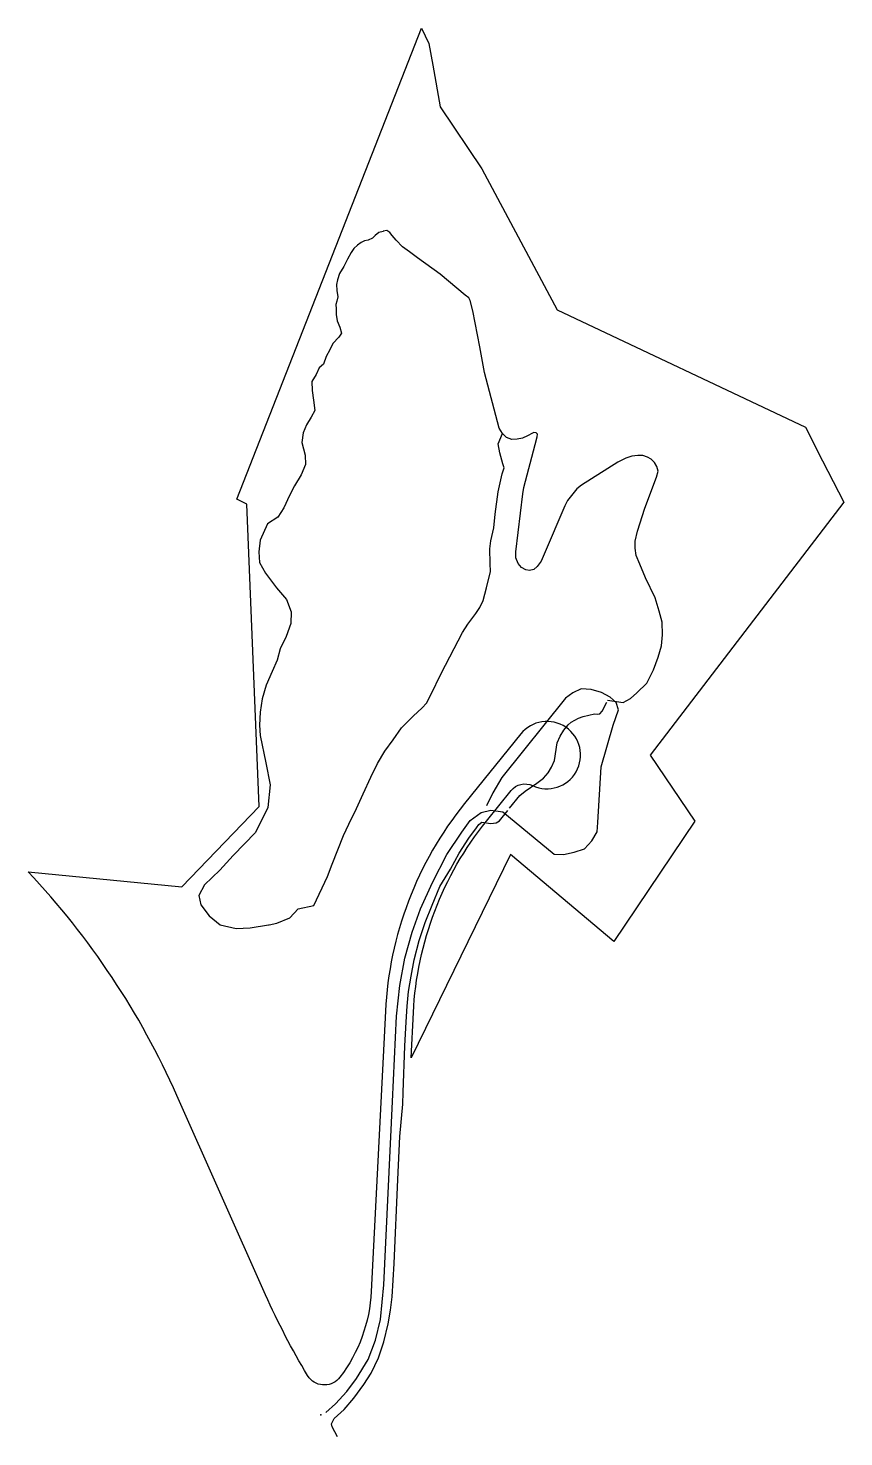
# Model space of a CAD drawing. Header units: inches. Extents: x 11269096 to 11303252, y 3653903 to 3686752.
# Drawn here: x 11269096 to 11270549, y 3670182 to 3672692 of the extents above; entities that cross this region are included whole.
import ezdxf

# ---------------------------------------------------------------- set-up
doc = ezdxf.new("R2010")
doc.units = ezdxf.units.IN
doc.header["$MEASUREMENT"] = 0
for name, color, linetype in [('Park', 105, 'Continuous'), ('RecreationAccess', 231, 'Continuous'), ('Trail', 202, 'Continuous')]:
    doc.layers.add(name, color=color, linetype=linetype)

msp = doc.modelspace()

# ---------------------------------------------------------------- linework, layer by layer
at = {"layer": 'Park'}
msp.add_lwpolyline([(11269778.3, 3670857.5), (11269782.3, 3670938.1, -0.158456), (11269912.5, 3671279.3), (11269956.4, 3671333.7, -0.345078), (11269994.8, 3671342.6, 2.05425), (11269973.5, 3671434.6), (11269873.5, 3671310.7, 0.158458), (11269732.4, 3670940.6), (11269707.3, 3670441.3, -0.151011), (11269651.4, 3670288.3, -0.481426), (11269596.7, 3670287), (11269593.6, 3670291.5, -0.030413), (11269518.8, 3670435.3), (11269361, 3670790.3, 0.08447), (11269095.8, 3671189.1), (11269369.9, 3671162.5), (11269507.5, 3671305.2), (11269485.4, 3671844.2), (11269467.5, 3671853.1), (11269796.9, 3672692.4), (11269809.6, 3672665.2), (11269816.7, 3672626.2), (11269830, 3672552.1), (11269904.5, 3672441.9), (11270038.4, 3672190.4), (11270480.9, 3671981.2), (11270511.6, 3671921.3), (11270549.4, 3671847.8), (11270204.5, 3671396.9), (11270283.8, 3671279.3), (11270139.6, 3671064.6), (11269955.2, 3671219.7)], format="xyb", close=True, dxfattribs=at)
at = {"layer": 'RecreationAccess'}
msp.add_point((11269617.6, 3670221.1), dxfattribs=at)
at = {"layer": 'Trail'}
for points in [[(11269728.6, 3672330.1), (11269720.6, 3672328.4), (11269714.1, 3672323.2), (11269709.2, 3672318.3), (11269701.6, 3672314.8), (11269695, 3672313.4), (11269689.4, 3672310.3), (11269682.5, 3672305.8), (11269676.2, 3672299.5), (11269671.7, 3672292.6), (11269665.1, 3672280.8), (11269658.1, 3672267.6), (11269650.9, 3672255.5), (11269647, 3672244), (11269645, 3672235.7), (11269646, 3672224.9), (11269647.4, 3672213.8), (11269646.1, 3672206.2), (11269644, 3672200), (11269644.4, 3672192.3), (11269644.7, 3672182.3), (11269646.4, 3672171.1), (11269651, 3672159.3), (11269654.1, 3672148.6), (11269649.2, 3672142), (11269638.5, 3672130.5), (11269633.3, 3672119.4), (11269626.7, 3672107.3), (11269622.2, 3672093.4), (11269614.3, 3672087.1), (11269609.1, 3672075), (11269601.4, 3672062.5), (11269602.1, 3672046.5), (11269604.5, 3672029.5), (11269606.6, 3672011.1), (11269600, 3671999.3), (11269591.7, 3671985.7), (11269586.1, 3671971.1), (11269583.7, 3671953.8), (11269589.3, 3671931.6), (11269590, 3671915), (11269582.3, 3671896.6), (11269570.5, 3671877.1), (11269561.5, 3671859.8), (11269551.4, 3671837.9), (11269541, 3671820.9), (11269522.3, 3671809.4), (11269509.1, 3671779.9), (11269506.7, 3671759.4), (11269508.1, 3671740.3), (11269518.8, 3671721.2), (11269538.3, 3671694.8), (11269556, 3671674.3), (11269564.3, 3671652.1), (11269564, 3671631.6), (11269555.6, 3671608.4), (11269544.9, 3671586.5), (11269539.7, 3671566.4), (11269530.6, 3671545.9), (11269519.9, 3671521.6), (11269512.9, 3671497), (11269509.5, 3671473.7), (11269508.1, 3671450.5), (11269509.1, 3671432), (11269519.5, 3671383), (11269527.1, 3671344), (11269522.8, 3671303.8), (11269501.1, 3671259.3), (11269460.9, 3671218.1), (11269437.1, 3671192.1), (11269409.9, 3671166), (11269400.2, 3671146.5), (11269403.4, 3671130.2), (11269418.6, 3671110.7), (11269438.2, 3671094.4), (11269466.4, 3671087.9), (11269491.3, 3671089), (11269523.9, 3671094.4), (11269525, 3671094.4)], [(11269994.3, 3671970.6), (11269985.6, 3671966.1), (11269976.9, 3671961.6), (11269967.2, 3671959.8), (11269957.8, 3671959.5), (11269948.1, 3671963), (11269941.1, 3671970.2), (11269934.9, 3671979.6), (11269908.8, 3672078.9), (11269901, 3672124.6), (11269888.1, 3672188.5), (11269883.6, 3672206.9), (11269880.9, 3672211.8), (11269874.6, 3672216.6), (11269830.2, 3672254.1), (11269789.5, 3672283.3), (11269775.5, 3672294), (11269763, 3672303), (11269751.6, 3672314.5), (11269744.3, 3672322.8), (11269740.1, 3672328), (11269734.9, 3672331.8), (11269728.6, 3672330.8), (11269728.6, 3672330.1)], [(11269525, 3671094.4), (11269539.1, 3671097.7), (11269562.4, 3671106.9), (11269576.7, 3671122.9), (11269604.8, 3671129.1), (11269629.4, 3671180.5), (11269637.4, 3671202.8), (11269657.6, 3671253.8), (11269667.3, 3671273.6), (11269680.7, 3671301.6), (11269692.8, 3671327.7), (11269706.7, 3671357.9), (11269718.2, 3671382.2), (11269731.7, 3671404.1), (11269746, 3671423.9), (11269760.9, 3671445.4), (11269781.9, 3671466.6), (11269797.8, 3671481.2), (11269805.8, 3671489.8), (11269813.5, 3671504.1), (11269831.5, 3671542.6), (11269847.1, 3671572.1), (11269869.7, 3671615.3), (11269879.1, 3671630.6), (11269893.7, 3671649.4), (11269901, 3671660.1), (11269906.5, 3671672.3), (11269912.8, 3671694.8), (11269919.7, 3671724), (11269919.4, 3671738.6), (11269918.7, 3671764.3), (11269920.4, 3671778.9), (11269925.6, 3671801.8), (11269928.3, 3671826.4), (11269933.1, 3671866.4), (11269940.8, 3671898), (11269944.3, 3671908.7), (11269941.8, 3671916), (11269936.6, 3671935.5), (11269933.5, 3671951.4), (11269941.1, 3671970.2)], [(11270128.5, 3671494.8), (11270155.9, 3671491), (11270169.1, 3671498), (11270180.6, 3671508), (11270198.6, 3671525.4), (11270210.4, 3671549), (11270218.4, 3671571.6), (11270224.3, 3671591.4), (11270226.4, 3671611.1), (11270225.7, 3671634.1), (11270220.2, 3671653.2), (11270213.2, 3671677.5), (11270196.2, 3671712.8), (11270185.8, 3671737.5), (11270179.5, 3671752.4), (11270177.5, 3671765.6), (11270177.8, 3671778.4), (11270181.6, 3671795.8), (11270194.5, 3671836.8), (11270215.6, 3671892.4), (11270218.4, 3671902.8), (11270216, 3671911.5), (11270212.2, 3671918.4), (11270206.3, 3671924.3), (11270199.7, 3671927.8), (11270191, 3671930.6), (11270182.3, 3671930.9), (11270171.6, 3671929.9), (11270161.1, 3671926.4), (11270146.6, 3671919.1), (11270081.6, 3671878.2), (11270073.3, 3671871.2), (11270063.9, 3671859.4), (11270057, 3671850.7), (11270052.1, 3671841), (11270015.6, 3671754.9), (11270009.9, 3671742.4), (11270002.9, 3671733), (11269997, 3671727.8), (11269989.4, 3671725.7), (11269982.5, 3671727.1), (11269974.8, 3671731.3), (11269968.9, 3671738.6), (11269965.1, 3671748.3), (11269965.1, 3671759.4), (11269977.6, 3671862.5), (11269979, 3671874), (11269999.1, 3671950.4), (11270002.9, 3671964), (11270003.3, 3671968.9), (11270000.9, 3671971.3), (11269997, 3671972), (11269994.3, 3671970.6)], [(11269626.3, 3670225.3), (11269643.7, 3670240.9), (11269663.6, 3670262.6), (11269681, 3670286), (11269701.8, 3670319.9), (11269714.8, 3670354.6), (11269723.5, 3670391.1), (11269729.6, 3670452.7), (11269745.2, 3670779.9), (11269752.2, 3670931.5), (11269758.2, 3670986.2), (11269766.9, 3671034.8), (11269779.9, 3671081.7), (11269794.7, 3671123.3), (11269816.4, 3671170.2), (11269841.6, 3671219.7), (11269868.5, 3671259.6), (11269883.2, 3671280.5), (11269903.2, 3671294.4), (11269920.6, 3671298.7), (11269941.4, 3671296.1), (11270033.4, 3671220.6), (11270049.9, 3671219.7), (11270069, 3671224), (11270087.2, 3671230.1), (11270100.3, 3671244), (11270109.8, 3671260.5), (11270110.7, 3671277), (11270116.7, 3671376), (11270138.4, 3671450.6), (11270148, 3671477.5), (11270143.7, 3671490.5), (11270133.2, 3671500.1), (11270117.6, 3671508.8), (11270099.4, 3671514), (11270081.2, 3671514.8), (11270066.4, 3671507.9), (11270053.4, 3671498.3), (11269939.7, 3671356.9), (11269924, 3671329.9), (11269912.8, 3671306.5)], [(11269953.5, 3671302.7), (11269972.2, 3671325.1), (11269981.6, 3671332.9), (11270002.5, 3671347), (11270014.4, 3671355.8), (11270022.2, 3671365.2), (11270028.5, 3671375.6), (11270033.7, 3671387.6), (11270038.4, 3671418.9), (11270043.6, 3671430.8), (11270050.4, 3671441.2), (11270058, 3671450.9), (11270063.6, 3671455.4), (11270069.8, 3671459.5), (11270076.8, 3671462.7), (11270084.8, 3671465.5), (11270095.2, 3671468.2), (11270105.3, 3671470.3), (11270110.1, 3671470), (11270114.6, 3671470.7), (11270118.5, 3671475.5), (11270126.8, 3671491.1)], [(11269647, 3670182.1), (11269637.6, 3670199.8), (11269636.6, 3670205.5), (11269638.7, 3670210.2), (11269641.3, 3670214.9), (11269659, 3670231), (11269676.2, 3670250.8), (11269693.9, 3670275.3), (11269706.9, 3670295.6), (11269720.4, 3670322.7), (11269729.8, 3670351.4), (11269737.6, 3670383.6), (11269741.8, 3670407.6), (11269744.4, 3670431.6), (11269748, 3670490.9), (11269754.3, 3670640.9), (11269758.4, 3670717), (11269763.7, 3670775.1), (11269764.2, 3670796.5), (11269767.3, 3670878.2), (11269769.4, 3670921.5), (11269771.5, 3670949.6), (11269773.5, 3670975.6), (11269778.2, 3671003.2), (11269783.7, 3671032.4), (11269792.6, 3671066.8), (11269803, 3671098.5), (11269815.5, 3671129.8), (11269829.5, 3671162.6), (11269848.3, 3671193.9), (11269863.9, 3671222.5), (11269881.1, 3671249.1), (11269894.6, 3671267.3), (11269898.8, 3671273), (11269904.5, 3671277.7), (11269920.2, 3671275.1), (11269930.1, 3671276.1), (11269935.8, 3671279.8), (11269950.4, 3671298.5)]]:
    msp.add_lwpolyline(points, dxfattribs=at)

doc.saveas('drawing.dxf')
